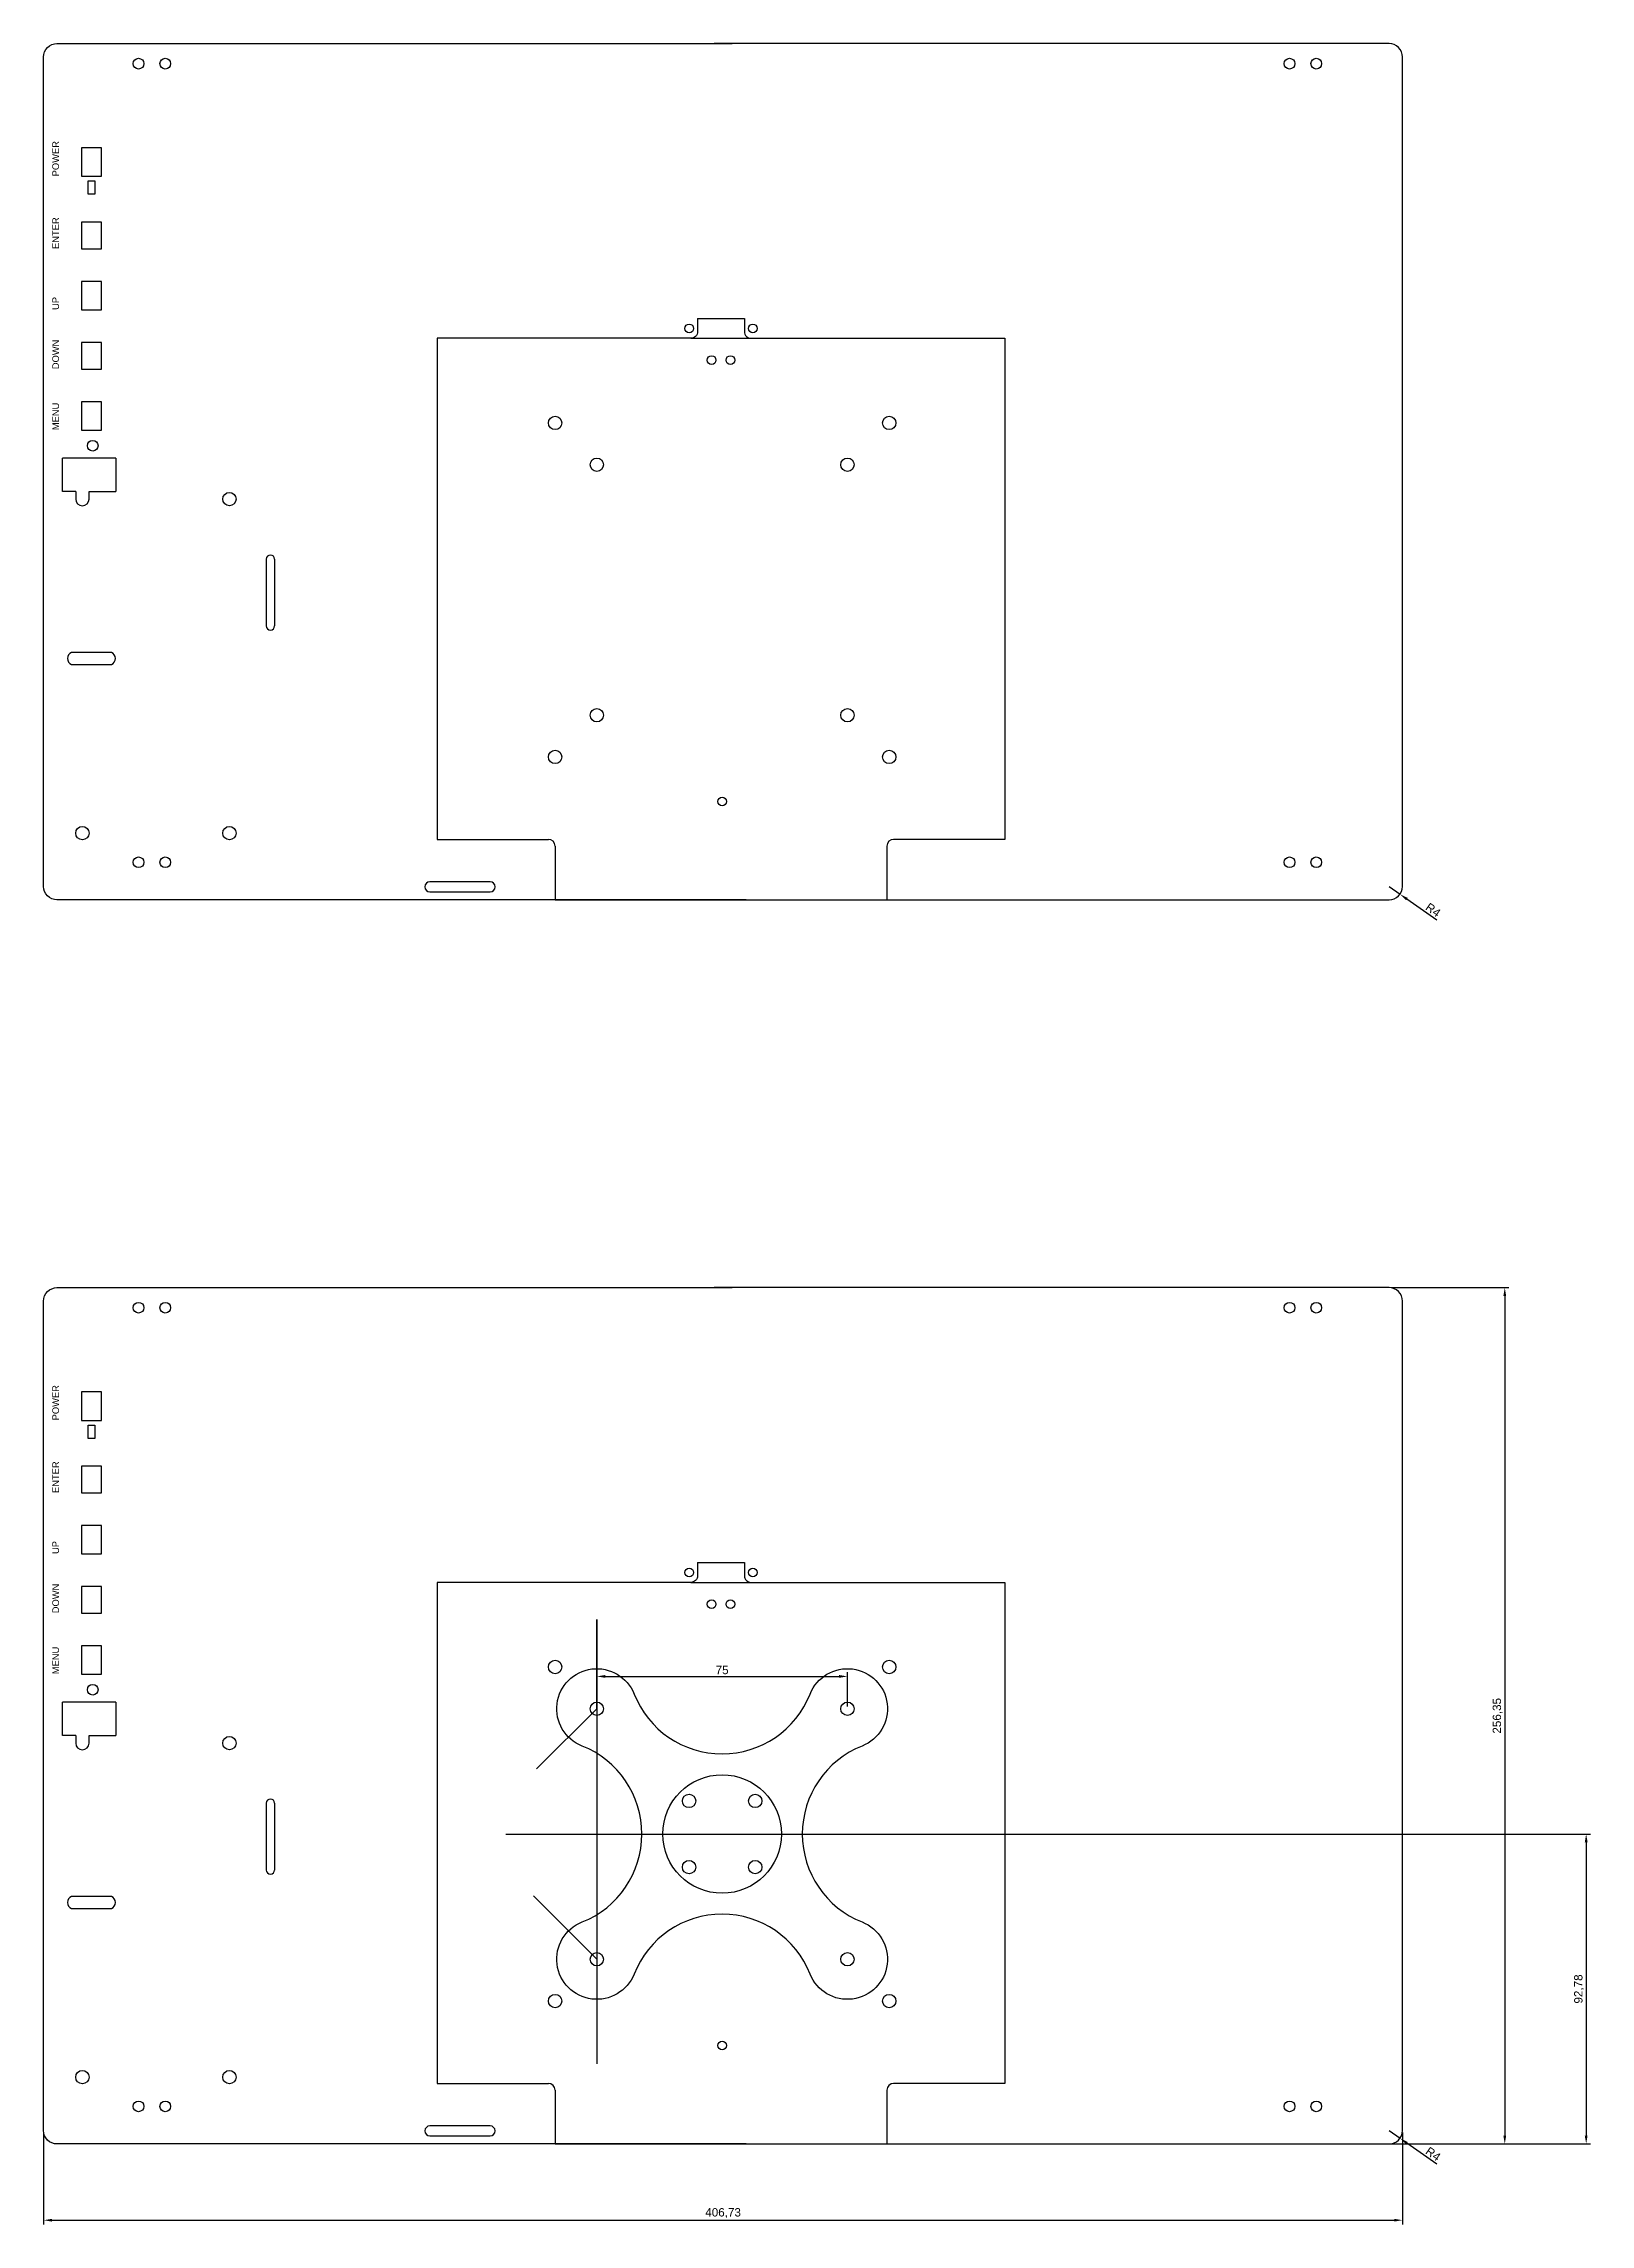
# Model space of a CAD drawing. Header units: millimetres. Extents: x -1635 to 5442, y -1125 to 1353.
# Drawn here: x -944 to -481, y -321 to 331 of the extents above; entities that cross this region are included whole.
import ezdxf

# ---------------------------------------------------------------- set-up
doc = ezdxf.new("R2010")
doc.units = ezdxf.units.MM
doc.styles.get("Standard").update_dxf_attribs({"font": 'arial.ttf'})
doc.dimstyles.new('ISO-25', dxfattribs={"dimtxt": 2.5, "dimasz": 2.5, "dimexe": 1.25, "dimexo": 0.625, "dimtad": 1, "dimtxsty": 'Standard', "dimcen": 2.5, "dimadec": 0, "dimazin": 0, "dimtfac": 1, "dimtmove": 0, "dimatfit": 3, "dimfxl": 1, "dimarcsym": 0})

# ---------------------------------------------------------------- blocks, each defined once
blk = doc.blocks.new('*D47')
at = {"color": 0, "lineweight": -2, "transparency": 16777216}
for p, q in [((-540.93, 79.05), (-537.67, 76.74)), ((-526.7, 69), (-535.62, 75.3))]:
    blk.add_line(p, q, dxfattribs=at)
at = {"color": 0, "transparency": 16777216}
blk.add_solid([(-535.38, 75.64), (-535.86, 74.96), (-537.67, 76.74)], dxfattribs=at)
at = {"layer": 'Defpoints', "color": 0, "transparency": 16777216}
for p in [(-540.93, 79.05), (-537.67, 76.74)]:
    blk.add_point(p, dxfattribs=at)
at = {"color": 0, "transparency": 16777216, "insert": (-527.77, 72.05), "char_height": 2.5, "attachment_point": 5, "rotation": 324.76559}
blk.add_mtext('R4', dxfattribs=at)
blk = doc.blocks.new('*D55')
at = {"color": 0, "lineweight": -2, "transparency": 16777216}
for p, q in [((-540.93, -293.39), (-537.67, -295.7)), ((-526.7, -303.44), (-535.62, -297.14))]:
    blk.add_line(p, q, dxfattribs=at)
at = {"color": 0, "transparency": 16777216}
blk.add_solid([(-535.38, -296.8), (-535.86, -297.48), (-537.67, -295.7)], dxfattribs=at)
at = {"layer": 'Defpoints', "color": 0, "transparency": 16777216}
for p in [(-540.93, -293.39), (-537.67, -295.7)]:
    blk.add_point(p, dxfattribs=at)
at = {"color": 0, "transparency": 16777216, "insert": (-527.77, -300.39), "char_height": 2.5, "attachment_point": 5, "rotation": 324.76559}
blk.add_mtext('R4', dxfattribs=at)
blk = doc.blocks.new('*D56')
at = {"color": 0, "lineweight": -2, "transparency": 16777216}
for p, q in [((-778.09, -166.48), (-778.09, -156.17)), ((-703.09, -166.48), (-703.09, -156.17)), ((-775.59, -157.42), (-705.59, -157.42))]:
    blk.add_line(p, q, dxfattribs=at)
at = {"color": 0, "transparency": 16777216}
for points in [[(-775.59, -157), (-775.59, -157.84), (-778.09, -157.42)], [(-705.59, -157), (-705.59, -157.84), (-703.09, -157.42)]]:
    blk.add_solid(points, dxfattribs=at)
at = {"layer": 'Defpoints', "color": 0, "transparency": 16777216}
for p in [(-703.09, -157.42), (-778.09, -167.11), (-703.09, -167.11)]:
    blk.add_point(p, dxfattribs=at)
at = {"color": 0, "transparency": 16777216, "insert": (-740.59, -155.52), "char_height": 2.5, "attachment_point": 5}
blk.add_mtext('75', dxfattribs=at)
blk = doc.blocks.new('*D61')
at = {"color": 0, "lineweight": -2, "transparency": 16777216}
for p, q in [((-943.66, -294.01), (-943.66, -321.47)), ((-536.93, -294.01), (-536.93, -321.47)), ((-941.16, -320.22), (-539.43, -320.22))]:
    blk.add_line(p, q, dxfattribs=at)
at = {"color": 0, "transparency": 16777216}
for points in [[(-941.16, -319.81), (-941.16, -320.64), (-943.66, -320.22)], [(-539.43, -319.81), (-539.43, -320.64), (-536.93, -320.22)]]:
    blk.add_solid(points, dxfattribs=at)
at = {"layer": 'Defpoints', "color": 0, "transparency": 16777216}
for p in [(-943.66, -293.39), (-536.93, -293.39), (-536.93, -320.22)]:
    blk.add_point(p, dxfattribs=at)
at = {"color": 0, "transparency": 16777216, "insert": (-740.3, -318.1), "char_height": 2.5, "attachment_point": 5}
blk.add_mtext('406,73', dxfattribs=at)
blk = doc.blocks.new('*D62')
at = {"color": 0, "lineweight": -2, "transparency": 16777216}
for p, q in [((-540.31, -41.04), (-505.09, -41.04)), ((-506.34, -43.54), (-506.34, -294.89)), ((-540.31, -297.39), (-505.09, -297.39))]:
    blk.add_line(p, q, dxfattribs=at)
at = {"color": 0, "transparency": 16777216}
for points in [[(-506.76, -43.54), (-505.92, -43.54), (-506.34, -41.04)], [(-506.76, -294.89), (-505.92, -294.89), (-506.34, -297.39)]]:
    blk.add_solid(points, dxfattribs=at)
at = {"layer": 'Defpoints', "color": 0, "transparency": 16777216}
for p in [(-540.93, -41.04), (-540.93, -297.39), (-506.34, -297.39)]:
    blk.add_point(p, dxfattribs=at)
at = {"color": 0, "transparency": 16777216, "insert": (-508.47, -169.21), "char_height": 2.5, "attachment_point": 5, "rotation": 90}
blk.add_mtext('256,35', dxfattribs=at)
blk = doc.blocks.new('*D63')
at = {"color": 0, "lineweight": -2, "transparency": 16777216}
for p, q in [((-739.96, -204.61), (-480.72, -204.61)), ((-481.97, -207.11), (-481.97, -294.89)), ((-739.96, -297.39), (-480.72, -297.39))]:
    blk.add_line(p, q, dxfattribs=at)
at = {"color": 0, "transparency": 16777216}
for points in [[(-482.39, -207.11), (-481.55, -207.11), (-481.97, -204.61)], [(-482.39, -294.89), (-481.55, -294.89), (-481.97, -297.39)]]:
    blk.add_solid(points, dxfattribs=at)
at = {"layer": 'Defpoints', "color": 0, "transparency": 16777216}
for p in [(-740.59, -204.61), (-740.59, -297.39), (-481.97, -297.39)]:
    blk.add_point(p, dxfattribs=at)
at = {"color": 0, "transparency": 16777216, "insert": (-484.1, -251), "char_height": 2.5, "attachment_point": 5, "rotation": 90}
blk.add_mtext('92,78', dxfattribs=at)

msp = doc.modelspace()

# ---------------------------------------------------------------- linework, layer by layer
for p, q in [((-930.363, 290.282), (-928.363, 290.282)), ((-930.363, 286.282), (-930.363, 290.282)), ((-928.363, 290.282), (-928.363, 286.282)), ((-928.363, 286.282), (-930.363, 286.282)), ((-747.923, 249.122), (-733.923, 249.122)), ((-825.923, 243.172), (-825.923, 93.172)), ((-749.923, 243.172), (-731.923, 243.172)), ((-655.923, 243.172), (-655.923, 93.172)), ((-922.063, 207.328), (-938.063, 207.328)), ((-938.063, 197.328), (-938.063, 207.328)), ((-922.063, 207.328), (-922.063, 197.328)), ((-934.063, 197.328), (-938.063, 197.328)), ((-934.063, 197.328), (-934.063, 195.052)), ((-930.063, 195.052), (-930.063, 197.328)), ((-930.063, 197.328), (-922.063, 197.328)), ((-877.029, 177.052), (-877.029, 157.052)), ((-874.529, 177.052), (-874.529, 157.052)), ((-825.923, 93.172), (-792.587, 93.172)), ((-655.923, 93.172), (-689.259, 93.172)), ((-790.587, 91.172), (-790.587, 75.052)), ((-691.259, 91.172), (-691.259, 75.052)), ((-790.587, 75.052), (-690.587, 75.052)), ((-930.363, -82.159), (-928.363, -82.159)), ((-930.363, -86.159), (-930.363, -82.159)), ((-928.363, -82.159), (-928.363, -86.159)), ((-928.363, -86.159), (-930.363, -86.159)), ((-747.923, -123.319), (-733.923, -123.319)), ((-825.923, -129.269), (-825.923, -279.269)), ((-749.923, -129.269), (-731.923, -129.269)), ((-655.923, -129.269), (-655.923, -279.269)), ((-778.087, -167.105), (-778.087, -140.358)), ((-778.087, -140.358), (-778.087, -273.447)), ((-922.063, -165.113), (-938.063, -165.113)), ((-938.063, -175.113), (-938.063, -165.113)), ((-922.063, -165.113), (-922.063, -175.113)), ((-778.087, -167.105), (-796.115, -185.133)), ((-934.063, -175.113), (-938.063, -175.113)), ((-934.063, -175.113), (-934.063, -177.39)), ((-930.063, -177.39), (-930.063, -175.113)), ((-930.063, -175.113), (-922.063, -175.113)), ((-877.029, -195.39), (-877.029, -215.39)), ((-874.529, -195.39), (-874.529, -215.39)), ((-805.298, -204.605), (-688.72, -204.605)), ((-778.087, -242.105), (-797.087, -223.106)), ((-825.923, -279.269), (-792.587, -279.269)), ((-655.923, -279.269), (-689.259, -279.269)), ((-790.587, -281.269), (-790.587, -297.389)), ((-691.259, -281.269), (-691.259, -297.389)), ((-790.587, -297.389), (-690.587, -297.389))]:
    msp.add_line(p, q)
for points in [[(-733.427, 75.052), (-939.663, 75.052, -0.4142136), (-943.663, 79.052), (-943.663, 327.402, -0.4142136), (-939.663, 331.402), (-909.848, 331.402), (-737.598, 331.402)], [(-747.17, 75.052), (-540.933, 75.052, 0.4142136), (-536.933, 79.052), (-536.933, 327.402, 0.4142136), (-540.933, 331.402), (-570.748, 331.402), (-742.998, 331.402)], [(-747.923, 249.122), (-747.923, 245.172, -0.4142136), (-749.923, 243.172), (-825.923, 243.172)], [(-733.923, 249.122), (-733.923, 245.172, 0.4142136), (-731.923, 243.172), (-655.923, 243.172)], [(-733.427, -297.389), (-939.663, -297.389, -0.4142136), (-943.663, -293.389), (-943.663, -45.039, -0.4142136), (-939.663, -41.039), (-909.848, -41.039), (-737.598, -41.039)], [(-747.17, -297.389), (-540.933, -297.389, 0.4142136), (-536.933, -293.389), (-536.933, -45.039, 0.4142136), (-540.933, -41.039), (-570.748, -41.039), (-742.998, -41.039)], [(-747.923, -123.319), (-747.923, -127.269, -0.4142136), (-749.923, -129.269), (-825.923, -129.269)], [(-733.923, -123.319), (-733.923, -127.269, 0.4142136), (-731.923, -129.269), (-655.923, -129.269)]]:
    msp.add_lwpolyline(points, format="xyb")
for points in [[(-926.363, 300.178), (-932.363, 300.178), (-932.363, 295.928), (-932.363, 291.678), (-926.363, 291.678)], [(-932.363, 277.928), (-932.363, 273.928), (-932.363, 269.928), (-926.363, 269.928), (-926.363, 277.928)], [(-926.363, 260.178), (-932.363, 260.178), (-932.363, 255.928), (-932.363, 251.678), (-926.363, 251.678)], [(-932.363, 241.928), (-932.363, 237.928), (-932.363, 233.928), (-926.363, 233.928), (-926.363, 241.928)], [(-926.363, 224.178), (-932.363, 224.178), (-932.363, 219.928), (-932.363, 215.678), (-926.363, 215.678)], [(-926.363, -72.263), (-932.363, -72.263), (-932.363, -76.513), (-932.363, -80.763), (-926.363, -80.763)], [(-932.363, -94.513), (-932.363, -98.513), (-932.363, -102.513), (-926.363, -102.513), (-926.363, -94.513)], [(-926.363, -112.263), (-932.363, -112.263), (-932.363, -116.513), (-932.363, -120.763), (-926.363, -120.763)], [(-932.363, -130.513), (-932.363, -134.513), (-932.363, -138.513), (-926.363, -138.513), (-926.363, -130.513)], [(-926.363, -148.263), (-932.363, -148.263), (-932.363, -152.513), (-932.363, -156.763), (-926.363, -156.763)]]:
    msp.add_lwpolyline(points, close=True)
for points in [[(-923.363, 145.519, 0.645754), (-923.363, 149.164), (-935.363, 149.164, 0.6457501), (-935.363, 145.519)], [(-828.048, 80.459, 1), (-828.048, 77.459), (-810.048, 77.459, 1), (-810.048, 80.459)], [(-698.676, -178.265, 0.68), (-698.676, -230.945, -1.5232641), (-714.247, -246.516, 0.68), (-766.928, -246.516, -1.5232641), (-782.499, -230.945, 0.68), (-782.499, -178.265, -1.5232641), (-766.928, -162.694, 0.68), (-714.247, -162.694, -1.5232641)], [(-923.363, -226.923, 0.645754), (-923.363, -223.277), (-935.363, -223.277, 0.6457501), (-935.363, -226.923)], [(-828.048, -291.982, 1), (-828.048, -294.982), (-810.048, -294.982, 1), (-810.048, -291.982)]]:
    msp.add_lwpolyline(points, format="xyb", close=True)
for centre, radius in [((-915.248, 325.402), 1.6), ((-915.248, 325.402), 1.6), ((-907.248, 325.402), 1.6), ((-907.248, 325.402), 1.6), ((-570.748, 325.402), 1.6), ((-570.748, 325.402), 1.6), ((-562.748, 325.402), 1.6), ((-562.748, 325.402), 1.6), ((-750.423, 246.147), 1.3), ((-731.423, 246.147), 1.3), ((-743.723, 236.672), 1.3), ((-738.123, 236.672), 1.3), ((-790.587, 217.836), 2), ((-690.587, 217.836), 2), ((-928.973, 211.028), 1.6), ((-778.087, 205.336), 2), ((-703.087, 205.336), 2), ((-888.063, 195.052), 2), ((-778.087, 130.336), 2), ((-703.087, 130.336), 2), ((-790.587, 117.836), 2), ((-690.587, 117.836), 2), ((-740.587, 104.504), 1.3), ((-932.063, 95.052), 2), ((-888.063, 95.052), 2), ((-915.248, 86.302), 1.6), ((-915.248, 86.302), 1.6), ((-907.248, 86.302), 1.6), ((-907.248, 86.302), 1.6), ((-570.748, 86.302), 1.6), ((-570.748, 86.302), 1.6), ((-562.748, 86.302), 1.6), ((-562.748, 86.302), 1.6), ((-915.248, -47.039), 1.6), ((-915.248, -47.039), 1.6), ((-907.248, -47.039), 1.6), ((-907.248, -47.039), 1.6), ((-570.748, -47.039), 1.6), ((-570.748, -47.039), 1.6), ((-562.748, -47.039), 1.6), ((-562.748, -47.039), 1.6), ((-750.423, -126.294), 1.3), ((-731.423, -126.294), 1.3), ((-743.723, -135.769), 1.3), ((-738.123, -135.769), 1.3), ((-790.587, -154.605), 2), ((-690.587, -154.605), 2), ((-928.973, -161.413), 1.6), ((-778.087, -167.105), 2), ((-703.087, -167.105), 2), ((-888.063, -177.39), 2), ((-740.587, -204.605), 17.75), ((-750.487, -194.706), 2), ((-730.688, -194.706), 2), ((-750.487, -214.505), 2), ((-730.688, -214.505), 2), ((-778.087, -242.105), 2), ((-703.087, -242.105), 2), ((-790.587, -254.605), 2), ((-690.587, -254.605), 2), ((-740.587, -267.937), 1.3), ((-932.063, -277.39), 2), ((-888.063, -277.39), 2), ((-915.248, -286.139), 1.6), ((-915.248, -286.139), 1.6), ((-907.248, -286.139), 1.6), ((-907.248, -286.139), 1.6), ((-570.748, -286.139), 1.6), ((-570.748, -286.139), 1.6), ((-562.748, -286.139), 1.6), ((-562.748, -286.139), 1.6)]:
    msp.add_circle(centre, radius)
for centre, radius, start, end in [((-932.063, 195.052), 2, 180, 0), ((-875.779, 177.052), 1.25, 0, 180), ((-875.779, 157.052), 1.25, 180, 0), ((-792.587, 91.172), 2, 0, 90), ((-689.259, 91.172), 2, 90, 180), ((-932.063, -177.39), 2, 180, 0), ((-875.779, -195.39), 1.25, 0, 180), ((-875.779, -215.39), 1.25, 180, 0), ((-792.587, -281.269), 2, 0, 90), ((-689.259, -281.269), 2, 90, 180)]:
    msp.add_arc(centre, radius, start, end)

# ---------------------------------------------------------------- texts
for s, p in [('POWER', (-939.063, 291.678)), ('ENTER', (-939.063, 269.928)), ('UP', (-939.063, 251.678)), ('DOWN', (-939.063, 233.928)), ('MENU', (-939.063, 215.678)), ('POWER', (-939.063, -80.763)), ('ENTER', (-939.063, -102.513)), ('UP', (-939.063, -120.763)), ('DOWN', (-939.063, -138.513)), ('MENU', (-939.063, -156.763))]:
    msp.add_text(s, height=2, rotation=90).set_placement(p)

# ---------------------------------------------------------------- dimensions: what is measured, and where the dimension line sits
for center, mpoint, picture, middle in [((-540.933, 79.052), (-537.666, 76.745), '*D47', (-528.855, 70.521)), ((-540.933, -293.389), (-537.666, -295.697), '*D55', (-528.855, -301.92))]:
    dim = msp.add_radius_dim(center=center, mpoint=mpoint, dimstyle='ISO-25')
    dim.commit()
    dim.dimension.update_dxf_attribs({"geometry": picture, "text_midpoint": middle, "dimtype": 164})
for base, p1, p2, picture, middle in [((-506.339, -297.389), (-540.933, -41.039), (-540.933, -297.389), '*D62', (-508.467, -169.214)), ((-481.969, -297.389), (-740.587, -204.605), (-740.587, -297.389), '*D63', (-484.096, -250.997))]:
    dim = msp.add_linear_dim(base=base, p1=p1, p2=p2, angle=90, dimstyle='ISO-25')
    dim.commit()
    dim.dimension.update_dxf_attribs({"geometry": picture, "text_midpoint": middle})
for base, p1, p2, picture, middle in [((-703.087, -157.42), (-778.087, -167.105), (-703.087, -167.105), '*D56', (-740.587, -155.524)), ((-536.933, -320.224), (-943.663, -293.389), (-536.933, -293.389), '*D61', (-740.298, -318.097))]:
    dim = msp.add_linear_dim(base=base, p1=p1, p2=p2, dimstyle='ISO-25')
    dim.commit()
    dim.dimension.update_dxf_attribs({"geometry": picture, "text_midpoint": middle})

doc.saveas('drawing.dxf')
